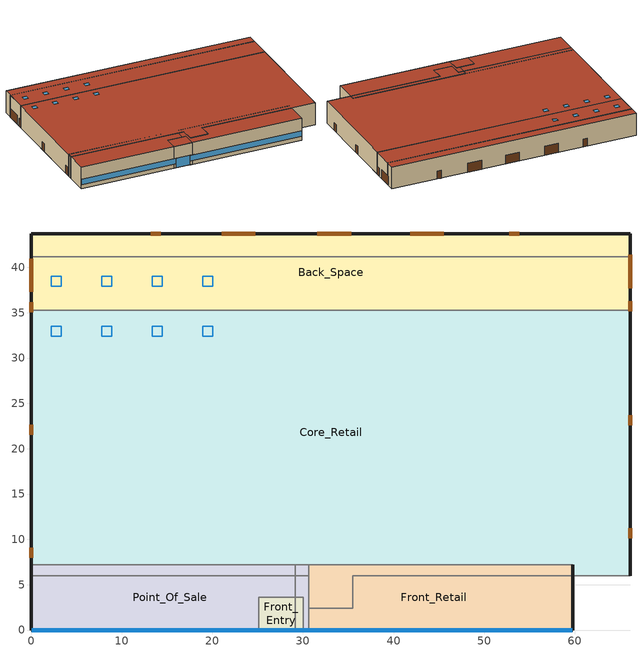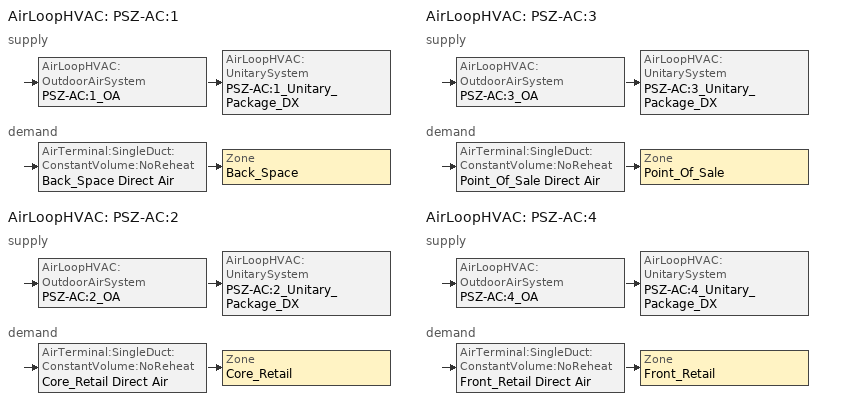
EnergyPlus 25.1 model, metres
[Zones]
Back_Space
 floor ground (Back_Space_Floor_Ffactor): 66.14,35.27 0,35.27 0,43.69 66.14,43.69 z0
 wall outside (nonres_ext_wall_grd): 66.14,35.27 66.14,43.69 0,43.69 0,35.27 z0:6.1
 wall to Core_Retail (int_wall): 0,35.27 66.14,35.27 z0:6.1
 door (Overhead Door_con): 66.14,37.73 66.14,41.4 / 45.53,43.69 41.82,43.69 / 35.32,43.69 31.6,43.69 / 24.75,43.69 21.04,43.69 / 0,40.97 0,37.3 z0:2.44
 door (Swinging Door_con): 53.88,43.69 52.76,43.69 / 14.31,43.69 13.2,43.69 z0:2.13
 roof outside (nonres_roof): 0,35.27 66.14,35.27 66.14,43.69 0,43.69 z6.1
Core_Retail
 floor ground (Core_Retail_Floor_Ffactor): 30.63,2.39 30.63,6 0,6 0,41.2 66.14,41.2 66.14,6 35.51,6 35.51,2.39 z0
 wall outside (nonres_ext_wall_grd): 66.14,6 66.14,41.2 / 0,41.2 0,6 z0:6.1
 wall to Front_Retail (int_wall): 35.51,2.39 35.51,6 66.14,6 z0:6.1
 wall to Point_Of_Sale (int_wall): 0,6 30.63,6 30.63,2.39 z0:6.1
 wall to Front_Entry (int_wall): 30.63,2.39 35.51,2.39 z0:6.1
 door (Swinging Door_con): 66.14,10.13 66.14,11.23 / 66.14,22.61 66.14,23.71 / 66.14,35.14 66.14,36.24 / 0,36.14 0,35.04 / 0,22.65 0,21.55 / 0,9.05 0,7.95 z0:2.13
 roof outside (nonres_roof): 30.63,6 30.63,2.39 35.51,2.39 35.51,6 66.14,6 66.14,41.2 0,41.2 0,6 z6.1
 skylight (NonresSkylight_U_0.44_SHGC_0.55): 3.34,39 2.23,39 2.23,37.9 3.34,37.9 z6.1; 8.91,39 7.8,39 7.8,37.9 8.91,37.9 z6.1; 14.49,39 13.37,39 13.37,37.9 14.49,37.9 z6.1; 20.06,39 18.94,39 18.94,37.9 20.06,37.9 z6.1; 3.34,33.5 2.23,33.5 2.23,32.4 3.34,32.4 z6.1; 8.91,33.5 7.8,33.5 7.8,32.4 8.91,32.4 z6.1; 14.49,33.5 13.37,33.5 13.37,32.4 14.49,32.4 z6.1; 20.06,33.5 18.94,33.5 18.94,32.4 20.06,32.4 z6.1
Front_Entry
 floor ground (Front_Entry_Floor_Ffactor): 25.14,0 25.14,3.61 30.01,3.61 30.01,0 z0
 wall outside (nonres_ext_wall_grd): 25.14,0 30.01,0 z0:6.1
 wall to Front_Retail (int_wall): 30.01,0 30.01,3.61 z0:6.1
 wall to Point_Of_Sale (int_wall): 25.14,3.61 25.14,0 z0:6.1
 window (NonresWindow_U_0.292_SHGC_0.399): 25.74,0 29.4,0 z0.05:2.66
 roof outside (nonres_roof): 25.14,3.61 25.14,0 30.01,0 30.01,3.61 z6.1
Front_Retail
 floor ground (Front_Retail_Floor_Ffactor): 59.77,0 29.14,0 29.14,7.22 59.77,7.22 z0
 wall outside (nonres_ext_wall_grd): 29.14,0 59.77,0 59.77,7.22 z0:6.1
 window (NonresWindow_U_0.292_SHGC_0.399): 29.2,0 59.71,0 z1.14:2.66
 roof outside (nonres_roof): 29.14,0 59.77,0 59.77,7.22 29.14,7.22 z6.1
Point_Of_Sale
 floor ground (Point_Of_Sale_Floor_Ffactor): 0,0 0,7.22 30.63,7.22 30.63,0 z0
 wall outside (nonres_ext_wall_grd): 0,7.22 0,0 30.63,0 z0:6.1
 window (NonresWindow_U_0.292_SHGC_0.399): 0.06,0 30.57,0 z1.14:2.66
 roof outside (nonres_roof): 0,7.22 0,0 30.63,0 30.63,7.22 z6.1
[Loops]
AirLoopHVAC 'PSZ-AC:1'
 supply: AirLoopHVAC:OutdoorAirSystem 'PSZ-AC:1_OA' > AirLoopHVAC:UnitarySystem 'PSZ-AC:1_Unitary_Package_DX'
 demand: AirTerminal:SingleDuct:ConstantVolume:NoReheat 'Back_Space Direct Air' > Zone 'Back_Space'
AirLoopHVAC 'PSZ-AC:2'
 supply: AirLoopHVAC:OutdoorAirSystem 'PSZ-AC:2_OA' > AirLoopHVAC:UnitarySystem 'PSZ-AC:2_Unitary_Package_DX'
 demand: AirTerminal:SingleDuct:ConstantVolume:NoReheat 'Core_Retail Direct Air' > Zone 'Core_Retail'
AirLoopHVAC 'PSZ-AC:3'
 supply: AirLoopHVAC:OutdoorAirSystem 'PSZ-AC:3_OA' > AirLoopHVAC:UnitarySystem 'PSZ-AC:3_Unitary_Package_DX'
 demand: AirTerminal:SingleDuct:ConstantVolume:NoReheat 'Point_Of_Sale Direct Air' > Zone 'Point_Of_Sale'
AirLoopHVAC 'PSZ-AC:4'
 supply: AirLoopHVAC:OutdoorAirSystem 'PSZ-AC:4_OA' > AirLoopHVAC:UnitarySystem 'PSZ-AC:4_Unitary_Package_DX'
 demand: AirTerminal:SingleDuct:ConstantVolume:NoReheat 'Front_Retail Direct Air' > Zone 'Front_Retail'
[Building]
RetailStandalone: Loads convergence tolerance value=0.04; Maximum number of warmup days=25; Minimum number of warmup days=6; North axis=61.5864; Solar distribution=FullInteriorAndExterior; Temperature convergence tolerance value=0.2; Terrain=City
[Site:GroundTemperature:FCfactorMethod]
January ground temperature=5.4; February ground temperature=-2; March ground temperature=-14.6; April ground temperature=-16.9; May ground temperature=-11.5; June ground temperature=-6.2; July ground temperature=4; August ground temperature=13.4; September ground temperature=18; October ground temperature=19.7; November ground temperature=17.9; December ground temperature=12.3
[Site:Location]
International Falls Intl Ap_MN_USA Design_Conditions: Elevation=359; Latitude=48.57; Longitude=-93.4; Time zone=-6
[Site:WaterMainsTemperature]
Annual average outdoor air temperature=3.29167; Calculation method=Correlation; Maximum difference in monthly average outdoor air temperatures=36.6
[SizingPeriod:DesignDay] Barometric pressure=97086; Day of month=21; Daylight saving time indicator=No; Dry bulb temperature range modifier type=DefaultMultipliers; Humidity condition type=WetBulb; Rain indicator=No; Snow indicator=No
Name | Ashrae clear sky optical depth for beam irradiance taub | Ashrae clear sky optical depth for diffuse irradiance taud | Daily dry bulb temperature range | Day type | Maximum dry bulb temperature | Month | Solar model indicator | Wetbulb or dewpoint at maximum dry bulb | Wind direction | Wind speed | Sky clearness
International Falls Intl Ap Ann Clg .4% Condns DB=>MWB | 0.405 | 2.2 | 12.4 | SummerDesignDay | 30.1 | 7 | ASHRAETau | 21.1 | 200 | 4.7
International Falls Intl Ap Ann Htg 99.6% Condns DB |  |  | 0 | WinterDesignDay | -32.7 | 1 | ASHRAEClearSky | -32.7 | 210 | 2.4 | 0
[Construction]
InteriorFurnishings: Std Wood 6inch
NonresSkylight_U_0.44_SHGC_0.55: Nonres Skylight Glazing Layer
NonresWindow_U_0.292_SHGC_0.399: Nonres Window Glazing Layer
Overhead Door_con: Overhead Door_con Panel
Swinging Door_con: Opaque Door panel_con
int_wall: G01 13mm gypsum board, G01 13mm gypsum board
nonres_ext_wall_grd: 200mm Normalweight concrete wall, Nonres_Exterior_Wall_Insulation_grd, G01 13mm gypsum board
nonres_roof: F13 Built-up roofing, Nonres_Roof_Insulation, F08 Metal surface
[Construction:FfactorGroundFloor] F factor=0.88281
Name | Area | Perimeterexposed
Back_Space_Floor_Ffactor | 379.89 | 68.27
Core_Retail_Floor_Ffactor | 1600.48 | 58.54
Front_Entry_Floor_Ffactor | 12 | 4
Front_Retail_Floor_Ffactor; Point_Of_Sale_Floor_Ffactor | 150.81 | 31.135
[Material]
Name | Conductivity | Density | Roughness | Specific heat | Thickness | Solar absorptance | Thermal absorptance | Visible absorptance
200mm Normalweight concrete wall | 1.76609 | 2322 | MediumRough | 832 | 0.2032
F08 Metal surface | 34.6185 | 7824 | Smooth | 500 | 0.0008
F13 Built-up roofing | 0.122327 | 1120 | Rough | 1460 | 0.0095 | 0.77 | 0.9
G01 13mm gypsum board | 0.122327 | 800 | Smooth | 1090 | 0.0127 | 0.7 | 0.9 | 0.5
Std Wood 6inch | 0.091745 | 540 | MediumSmooth | 1210 | 0.15 | 0.7 | 0.9 | 0.7
[Material:NoMass] Solar absorptance=0.7; Thermal absorptance=0.9; Visible absorptance=0.7
Name | Roughness | Thermal resistance
Nonres_Exterior_Wall_Insulation_grd | MediumSmooth | 1.79502
Nonres_Roof_Insulation | MediumSmooth | 6.09289
Opaque Door panel_con | MediumRough | 0.475973
Overhead Door_con Panel | MediumRough | 0.568097
[WindowMaterial:SimpleGlazingSystem] Solar heat gain coefficient=0.427742; U factor=0.268956
Name | Visible transmittance
Nonres Skylight Glazing Layer | 0.55
Nonres Window Glazing Layer | 0.4389
[AirLoopHVAC] Design supply air flow rate=Autosize
PSZ-AC:1; PSZ-AC:2; PSZ-AC:3; PSZ-AC:4
[AirLoopHVAC:UnitarySystem] Availability schedule=Always_On; Control type=SetPoint; Cooling supply air flow rate=Autosize; Cooling supply air flow rate method=SupplyAirFlowRate; Dehumidification control type=None; Dx heating coil sizing ratio=1; Fan placement=BlowThrough; Heating supply air flow rate=Autosize; Heating supply air flow rate method=SupplyAirFlowRate; Latent load control=SensibleOnlyLoadControl; Maximum supply air temperature=Autosize; Minimum supply air temperature=2; No load supply air flow rate=Autosize; No load supply air flow rate control set to low speed=No; No load supply air flow rate method=SupplyAirFlowRate; Use doas dx cooling coil=No
Name | Controlling zone or thermostat location | Cooling coil | Design specification multispeed object | Heating coil | Supply air fan operating mode schedule | Supply fan
PSZ-AC:1_Unitary_Package_DX | Back_Space | PSZ-AC:1 Cooling Coil | PSZ-AC:1_Unitary_Package_DX_Perf | PSZ-AC:1 Heating Coil | B2B unitaryhvac fan mode schedule (2) | PSZ-AC:1_addAQ_Unitary_Package_fan
PSZ-AC:2_Unitary_Package_DX | Core_Retail | PSZ-AC:2 Cooling Coil | PSZ-AC:2_Unitary_Package_DX_Perf | PSZ-AC:2 Heating Coil | B2B unitaryhvac fan mode schedule (7) | PSZ-AC:2_addAQ_Unitary_Package_fan
PSZ-AC:3_Unitary_Package_DX | Point_Of_Sale | PSZ-AC:3 Cooling Coil | PSZ-AC:3_Unitary_Package_DX_Perf | PSZ-AC:3 Heating Coil | B2B unitaryhvac fan mode schedule (17) | PSZ-AC:3_addAQ_Unitary_Package_fan
PSZ-AC:4_Unitary_Package_DX | Front_Retail | PSZ-AC:4 Cooling Coil | PSZ-AC:4_Unitary_Package_DX_Perf | PSZ-AC:4 Heating Coil | B2B unitaryhvac fan mode schedule (12) | PSZ-AC:4_addAQ_Unitary_Package_fan
[AirTerminal:SingleDuct:ConstantVolume:NoReheat] Availability schedule=Always_On; Maximum air flow rate=Autosize
Back_Space Direct Air; Core_Retail Direct Air; Front_Retail Direct Air; Point_Of_Sale Direct Air
[Coil:Cooling:DX:MultiSpeed] 2017 speed 1 rated evaporator fan power per volume flow rate=0; 2017 speed 2 rated evaporator fan power per volume flow rate=0; Apply latent degradation to speeds greater than 1=No; Apply part load fraction to speeds greater than 1=No; Availability schedule=Always_On; Basin heater setpoint temperature=2; Condenser type=AirCooled; Fuel type=Electricity; Maximum outdoor dry bulb temperature for crankcase heater operation=10; Number of speeds=2; Speed 1 energy input ratio function of flow fraction curve=SmDX_EIRFF; Speed 1 energy input ratio function of temperature curve=SmDX_EIRFT; Speed 1 evaporative condenser effectiveness=0.9; Speed 1 part load fraction correlation curve=SmDX_PLR; Speed 1 rated waste heat fraction of power input=0.2; Speed 1 total cooling capacity function of flow fraction curve=SmDX_CapFF; Speed 1 total cooling capacity function of temperature curve=SmDX_CapFT; Speed 2 energy input ratio function of flow fraction curve=SmDX_EIRFF; Speed 2 energy input ratio function of temperature curve=SmDX_EIRFT; Speed 2 evaporative condenser effectiveness=0.9; Speed 2 part load fraction correlation curve=SmDX_PLR; Speed 2 rated waste heat fraction of power input=0.2; Speed 2 total cooling capacity function of flow fraction curve=SmDX_CapFF; Speed 2 total cooling capacity function of temperature curve=SmDX_CapFT; Minimum outdoor dry bulb temperature for compressor operation=10
Name | Speed 1 gross rated cooling cop | Speed 1 gross rated sensible heat ratio | Speed 1 gross rated total cooling capacity | Speed 1 rated air flow rate | Speed 2 gross rated cooling cop | Speed 2 gross rated sensible heat ratio | Speed 2 gross rated total cooling capacity | Speed 2 rated air flow rate
PSZ-AC:1 Cooling Coil | 3.98877 | 0.78229 | 15904.1 | 1.07768 | 3.98877 | 0.78229 | 31808.27 | 1.61652
PSZ-AC:2 Cooling Coil | 3.56925 | 0.74412 | 66999.26 | 4.09699 | 3.56925 | 0.74412 | 133999 | 6.14548
PSZ-AC:3 Cooling Coil | 3.98877 | 0.80016 | 10747.2 | 0.772653 | 3.98877 | 0.80016 | 21494.45 | 1.15898
PSZ-AC:4 Cooling Coil | 4.32299 | 0.78687 | 8883.21 | 0.608893 | 4.32299 | 0.78687 | 17766.42 | 0.91334
[Coil:Heating:Fuel] Fuel type=NaturalGas; Nominal capacity=Autosize; Off cycle parasitic fuel load=0; On cycle parasitic electric load=0
Name | Availability schedule | Burner efficiency
Front_Entry Unit Heater Heating Coil | FrontEntry_CoilSched | 0.891
PSZ-AC:1 Heating Coil; PSZ-AC:3 Heating Coil; PSZ-AC:4 Heating Coil | Always_On | 0.88
PSZ-AC:2 Heating Coil | Always_On | 0.891
[Controller:MechanicalVentilation] Availability schedule=MinOA_MotorizedDamper_Sched; System outdoor air method=ZoneSum; Design specification zone air distribution object name 1=CM DSZAD Building
Name | Demand controlled ventilation | Zone or zonelist name 1 | Design specification outdoor air object name 1
Back_Space_DCV | No | Back_Space | SZ DSOA Back_Space
Core_Retail_DCV | Yes | Core_Retail | SZ DSOA Core_Retail
Front_Retail_DCV | Yes | Front_Retail | SZ DSOA Front_Retail
Point_Of_Sale_DCV | Yes | Point_Of_Sale | SZ DSOA Point_Of_Sale
[Controller:OutdoorAir] Economizer control action type=ModulateFlow; Economizer control type=DifferentialDryBulb; Lockout type=LockoutWithHeating; Maximum fraction of outdoor air schedule=SZ_system_OA_Max_Frac_SCH; Maximum outdoor air flow rate=Autosize; Minimum limit type=FixedMinimum; Minimum outdoor air schedule=MinOA_MotorizedDamper_Sched
Name | Minimum outdoor air flow rate | Heat recovery bypass control type | Mechanical ventilation controller
PSZ-AC:1_OA_Controller | Autosize
PSZ-AC:2_OA_Controller | 0 | BypassWhenOAFlowGreaterThanMinimum | Core_Retail_DCV
PSZ-AC:3_OA_Controller | 0 |  | Point_Of_Sale_DCV
PSZ-AC:4_OA_Controller | 0 |  | Front_Retail_DCV
[Daylighting:Controls]
Core_Retail_DaylCtrl: Availability schedule=DaylightAvailSch; Daylighting reference point name 1=Core_Retail_DaylRefPt1; Fraction of lights controlled by reference point 1=0.1724; Illuminance setpoint at reference point 1=538; Daylighting method=SplitFlux; Glare calculation azimuth angle of view direction clockwise from zone y axis=0; Glare calculation daylighting reference point=Core_Retail_DaylRefPt1; Lighting control type=ContinuousOff; Maximum allowable discomfort glare index=22; Minimum input power fraction for continuous or continuousoff dimming control=0.2; Minimum light output fraction for continuous or continuousoff dimming control=0.2; Number of stepped control steps=3; Probability lighting will be reset when needed in manual stepped control=1; Zone or space=Core_Retail
[DesignSpecification:OutdoorAir]
Name | Outdoor air flow per zone floor area | Outdoor air method | Outdoor air flow per person
SZ DSOA Back_Space | 0.000609599 | Flow/Area
SZ DSOA Core_Retail; SZ DSOA Front_Retail; SZ DSOA Point_Of_Sale | 0.000609599 | Sum | 0.00353961
SZ DSOA Front_Entry | 0.0011811 | Flow/Area
[DesignSpecification:ZoneAirDistribution]
CM DSZAD Building: Zone air distribution effectiveness in cooling mode=1; Zone air distribution effectiveness in heating mode=1
[ElectricEquipment] Design level calculation method=EquipmentLevel; End use subcategory=MiscPlug; Fraction latent=0; Fraction lost=0; Fraction radiant=0.5; Schedule=BLDG_EQUIP_SCH
Name | Design level | Zone or zonelist or space or spacelist
Back_Space_MiscPlug_Equip | 3065.71 | Back_Space
Core_Retail_MiscPlug_Equip | 5169.56 | Core_Retail
Front_Retail_MiscPlug_Equip | 487.1163 | Front_Retail
Point_Of_Sale_MiscPlug_Equip | 3245.43 | Point_Of_Sale
[ElectricLoadCenter:Distribution]
Generator: Electrical buss type=DirectCurrentWithInverter; Generator list=PV_Generator; Generator operation scheme type=Baseload; Inverter=PV_Inverter
[ElectricLoadCenter:Generators]
PV_Generator: Generator availability schedule name 1=PV_SCH; Generator name 1=PV_module; Generator object type 1=Generator:PVWatts; Generator rated electric power output 1=14815.5
[ElectricLoadCenter:Inverter:PVWatts]
PV_Inverter: Dc to ac size ratio=1.2; Inverter efficiency=0.96
[EnergyManagementSystem:Actuator]
Name | Actuated component control type | Actuated component type | Actuated component unique
Back_Space_Light_Actuator | Electricity Rate | Lights | Back_Space_lights
Core_Retail_Light_Actuator | Electricity Rate | Lights | Core_Retail_lights
FrontEntry_Coil | Schedule Value | Schedule:Compact | FrontEntry_CoilSched
FrontEntry_Fan | Schedule Value | Schedule:Compact | FrontEntry_FanSched
Front_Entry_Light_Actuator | Electricity Rate | Lights | Front_Entry_lights
Front_Retail_Light_Actuator | Electricity Rate | Lights | Front_Retail_lights
Point_Of_Sale_Light_Actuator | Electricity Rate | Lights | Point_Of_Sale_lights
[EnergyManagementSystem:InternalVariable] Internal data type=Zone Floor Area
Name | Internal data index key
Back_Space_Area | Back_Space
Core_Retail_Area | Core_Retail
Front_Entry_Area | Front_Entry
Front_Retail_Area | Front_Retail
Point_Of_Sale_Area | Point_Of_Sale
[EnergyManagementSystem:Program]
FrontEntry_HeaterControl: SET OAT_F = (OAT_F*1.8)+32; IF OAT_F > 45; SET FrontEntry_Coil = 0; SET FrontEntry_Fan = 0; ELSE; SET FrontEntry_Coil = 1; SET FrontEntry_Fan = 1; ENDIF
SET_Back_Space_Light_EMS_Program: SET Back_Space_LSr_IP=0.093*Back_Space_LSr/Back_Space_Area; IF (Back_Space_Occ_Sensor <= 0) && (Back_Space_LSr_IP >= 0.02); SET Back_Space_Light_Actuator = 0.02*Back_Space_Area/0.09290304; ELSE; SET Back_Space_Light_Actuator = NULL; ENDIF
SET_Core_Retail_Light_EMS_Program: SET Core_Retail_LSr_IP=0.093*Core_Retail_LSr/Core_Retail_Area; IF (Core_Retail_Occ_Sensor <= 0) && (Core_Retail_LSr_IP >= 0.02); SET Core_Retail_Light_Actuator = 0.02*Core_Retail_Area/0.09290304; ELSE; SET Core_Retail_Light_Actuator = NULL; ENDIF
SET_Front_Entry_Light_EMS_Program: SET Front_Entry_LSr_IP=0.093*Front_Entry_LSr/Front_Entry_Area; IF (Front_Entry_Occ_Sensor <= 0) && (Front_Entry_LSr_IP >= 0.02); SET Front_Entry_Light_Actuator = 0.02*Front_Entry_Area/0.09290304; ELSE; SET Front_Entry_Light_Actuator = NULL; ENDIF
SET_Front_Retail_Light_EMS_Program: SET Front_Retail_LSr_IP=0.093*Front_Retail_LSr/Front_Retail_Area; IF (Front_Retail_Occ_Sensor <= 0) && (Front_Retail_LSr_IP >= 0.02); SET Front_Retail_Light_Actuator = 0.02*Front_Retail_Area/0.09290304; ELSE; SET Front_Retail_Light_Actuator = NULL; ENDIF
SET_Point_Of_Sale_Light_EMS_Program: SET Point_Of_Sale_LSr_IP=0.093*Point_Of_Sale_LSr/Point_Of_Sale_Area; IF (Point_Of_Sale_Occ_Sensor <= 0) && (Point_Of_Sale_LSr_IP >= 0.02); SET Point_Of_Sale_Light_Actuator = 0.02*Point_Of_Sale_Area/0.09290304; ELSE; SET Point_Of_Sale_Light_Actuator = NULL; ENDIF
[EnergyManagementSystem:ProgramCallingManager]
FrontEntry_HeaterManager: BeginTimestepBeforePredictor; FrontEntry_HeaterControl
SET_Back_Space_Light_EMS_Program_Prog_Manager: BeginTimestepBeforePredictor; SET_Back_Space_Light_EMS_Program
SET_Core_Retail_Light_EMS_Program_Prog_Manager: BeginTimestepBeforePredictor; SET_Core_Retail_Light_EMS_Program
SET_Front_Entry_Light_EMS_Program_Prog_Manager: BeginTimestepBeforePredictor; SET_Front_Entry_Light_EMS_Program
SET_Front_Retail_Light_EMS_Program_Prog_Manager: BeginTimestepBeforePredictor; SET_Front_Retail_Light_EMS_Program
SET_Point_Of_Sale_Light_EMS_Program_Prog_Manager: BeginTimestepBeforePredictor; SET_Point_Of_Sale_Light_EMS_Program
[EnergyManagementSystem:Sensor]
Name | Output variable or output meter index key | Output variable or output meter
Back_Space_LSr | Back_Space | Zone Lights Electricity Rate
Back_Space_Occ_Sensor | Back_Space | People Occupant Count
Core_Retail_LSr | Core_Retail | Zone Lights Electricity Rate
Core_Retail_Occ_Sensor | Core_Retail | People Occupant Count
Front_Entry_LSr | Front_Entry | Zone Lights Electricity Rate
Front_Entry_Occ_Sensor | Front_Entry | People Occupant Count
Front_Retail_LSr | Front_Retail | Zone Lights Electricity Rate
Front_Retail_Occ_Sensor | Front_Retail | People Occupant Count
OAT_F |  | Site Outdoor Air Drybulb Temperature
Point_Of_Sale_LSr | Point_Of_Sale | Zone Lights Electricity Rate
Point_Of_Sale_Occ_Sensor | Point_Of_Sale | People Occupant Count
[Exterior:Lights] Control option=AstronomicalClock; End use subcategory=General
Name | Design level | Schedule
Exterior_Lights_a | 345.82 | Exterior_lighting_schedule_a
Exterior_Lights_b | 2284.89 | Exterior_lighting_schedule_b_2016
[Fan:ConstantVolume]
Front_Entry Unit Heater Fan: Availability schedule=FrontEntry_FanSched; End use subcategory=General; Fan total efficiency=0.536; Maximum flow rate=Autosize; Motor efficiency=0.825; Motor in airstream fraction=1; Pressure rise=49.8
[Fan:SystemModel] Availability schedule=B2B unitaryhvac always on availability (1); Design electric power consumption=Autosize; Design maximum air flow rate=Autosize; Design power sizing method=TotalEfficiencyAndPressure; Electric power minimum flow rate fraction=1; End use subcategory=General; Motor in air stream fraction=1; Speed control method=Discrete
Name | Design pressure rise | Fan total efficiency | Motor efficiency | Night ventilation mode pressure rise | Number of speeds | Speed electric power fraction 1 | Speed flow fraction 1 | Speed electric power fraction 2 | Speed flow fraction 2
PSZ-AC:1_addAQ_Unitary_Package_fan | 622.5 | 0.58175 | 0.895 | 622.5 | 2 | 0.4 | 0.66 | 1 | 1
PSZ-AC:2_addAQ_Unitary_Package_fan | 1018.41 | 0.6006 | 0.924 | 1018.41 | 2 | 0.4 | 0.66 | 1 | 1
PSZ-AC:3_addAQ_Unitary_Package_fan | 622.5 | 0.56225 | 0.865 | 622.5 | 2 | 0.4 | 0.66 | 1 | 1
PSZ-AC:4_addAQ_Unitary_Package_fan | 622.5 | 0.56225 | 0.865 | 622.5 | 1 | 1 | 1
[Generator:PVWatts]
PV_module: Array geometry type=TiltAzimuth; Array type=FixedOpenRack; Azimuth angle=180; Dc system capacity=14815.5; Module type=Premium; Pvwatts version=5; System losses=0.113; Tilt angle=0
[HeatExchanger:AirToAir:SensibleAndLatent]
PSZ-AC:2 OA Heat Recovery: Availability schedule=Always_On; Frost control type=ExhaustOnly; Heat exchanger type=Rotary; Initial defrost time fraction=0.167; Latent effectiveness at 100 cooling air flow=0.6; Latent effectiveness at 100 heating air flow=0.6; Nominal electric power=1406.31; Nominal supply air flow rate=Autosize; Rate of defrost time fraction increase=1.44; Sensible effectiveness at 100 cooling air flow=0.75; Sensible effectiveness at 100 heating air flow=0.7; Supply air outlet temperature control=Yes; Threshold temperature=-23.3
[InternalMass] Construction=InteriorFurnishings
Name | Zone or zonelist | Surface area
Back_Space_InternalMass_1 | Back_Space | 1113.47
Core_Retail_InternalMass_1 | Core_Retail | 4691.08
Front_Entry_InternalMass_1 | Front_Entry | 35.1725
Front_Retail_InternalMass_1 | Front_Retail | 442.03
Point_Of_Sale_InternalMass_1 | Point_Of_Sale | 442.03
[Lights] Design level calculation method=Watts/Area; End use subcategory=LightsWired; Fraction radiant=0.7; Fraction replaceable=1; Fraction visible=0.2; Return air fraction=0; Return air fraction calculated from plenum temperature=No
Name | Schedule | Watts per floor area | Zone or zonelist or space or spacelist
Back_Space_Lights | ltg_sch_back | 4.24213 | Back_Space
Core_Retail_Lights | ltg_sch_core | 8.69184 | Core_Retail
Front_Entry_Lights | ltg_sch_entry | 6.83078 | Front_Entry
Front_Retail_Lights | ltg_sch_front | 8.69184 | Front_Retail
Point_Of_Sale_Lights | ltg_sch_sale | 8.69184 | Point_Of_Sale
[People] Activity level schedule=ACTIVITY_SCH; Air velocity schedule=AIR_VELO_SCH; Clothing insulation calculation method=ClothingInsulationSchedule; Clothing insulation schedule=CLOTHING_SCH; Enable ashrae 55 comfort warnings=No; Fraction radiant=0.3; Mean radiant temperature calculation type=EnclosureAveraged; Number of people schedule=BLDG_OCC_SCH; Sensible heat fraction=Autocalculate; Thermal comfort model 1 type=Fanger; Work efficiency schedule=WORK_EFF_SCH
Name | Floor area per person | Number of people calculation method | Zone or zonelist or space or spacelist | Number of people
Back_Space | 46.452 | Area/Person | Back_Space
Core_Retail | 6.193 | Area/Person | Core_Retail
Front_Entry |  | People | Front_Entry | 1.938
Front_Retail | 6.193 | Area/Person | Front_Retail
Point_Of_Sale | 6.193 | Area/Person | Point_Of_Sale
[SetpointManager:MixedAir] Control variable=Temperature
Name | Setpoint node or nodelist
PSZ-AC:1_OAMixed Air Temp Manager | PSZ-AC:1 Mixed Air Outlet
PSZ-AC:2_OAMixed Air Temp Manager | PSZ-AC:2 Mixed Air Outlet
PSZ-AC:3_OAMixed Air Temp Manager | PSZ-AC:3 Mixed Air Outlet
PSZ-AC:4_OAMixed Air Temp Manager | PSZ-AC:4 Mixed Air Outlet
[SetpointManager:OutdoorAirPretreat]
PSZ-AC:2 Heat Exchanger Supply Air Temp Manager: Control variable=Temperature; Maximum setpoint humidity ratio=1; Maximum setpoint temperature=99; Minimum setpoint humidity ratio=1e-05; Minimum setpoint temperature=-99; Setpoint node or nodelist=PSZ-AC:2 Heat Recovery Supply Outlet
[SetpointManager:SingleZone:Cooling] Control variable=Temperature; Maximum supply air temperature=50; Minimum supply air temperature=10
Name | Control zone | Setpoint node or nodelist
SupAirTemp MngrBack_Space - Clg | Back_Space | PSZ-AC:1 Zone Equipment Inlet Node
SupAirTemp MngrCore_Retail - Clg | Core_Retail | PSZ-AC:2 Zone Equipment Inlet Node
SupAirTemp MngrFront_Retail - Clg | Front_Retail | PSZ-AC:4 Zone Equipment Inlet Node
SupAirTemp MngrPoint_Of_Sale - Clg | Point_Of_Sale | PSZ-AC:3 Zone Equipment Inlet Node
[Sizing:System] 100 outdoor air in cooling=No; 100 outdoor air in heating=No; Central cooling capacity control method=OnOff; Central cooling design supply air humidity ratio=0.0085; Central cooling design supply air temperature=12.8; Central heating design supply air humidity ratio=0.008; Central heating design supply air temperature=40; Central heating maximum system air flow ratio=1; Cooling design capacity=Autosize; Cooling design capacity method=CoolingDesignCapacity; Cooling supply air flow rate=0; Cooling supply air flow rate method=DesignDay; Design outdoor air flow rate=Autosize; Heating design capacity=Autosize; Heating design capacity method=HeatingDesignCapacity; Heating supply air flow rate=0; Heating supply air flow rate method=DesignDay; Precool design humidity ratio=0.008; Precool design temperature=12.8; Preheat design humidity ratio=0.008; Preheat design temperature=7; System outdoor air method=ZoneSum; Type of load to size on=Sensible; Type of zone sum to use=Coincident; Zone maximum outdoor air fraction=1
PSZ-AC:1; PSZ-AC:2; PSZ-AC:3; PSZ-AC:4
[Sizing:Zone] Cooling design air flow method=DesignDay; Cooling design air flow rate=0; Cooling minimum air flow fraction=0; Heating design air flow method=DesignDay; Heating design air flow rate=0; Zone cooling design supply air humidity ratio=0.0085; Zone cooling design supply air humidity ratio difference=0.005; Zone cooling design supply air temperature=12.8; Zone cooling design supply air temperature input method=SupplyAirTemperature; Zone heating design supply air humidity ratio=0.008; Zone heating design supply air temperature=40; Zone heating design supply air temperature input method=SupplyAirTemperature; Zone humidification design supply air humidity ratio difference=0.005; Zone latent cooling design supply air humidity ratio input method=HumidityRatioDifference; Zone latent heating design supply air humidity ratio input method=HumidityRatioDifference; Zone load sizing method=Sensible Load Only No Latent Load
Name | Design specification outdoor air object
Back_Space | SZ DSOA Back_Space
Core_Retail | SZ DSOA Core_Retail
Point_Of_Sale | SZ DSOA Point_Of_Sale
Front_Retail | SZ DSOA Front_Retail
Front_Entry | SZ DSOA Front_Entry
[ThermostatSetpoint:DualSetpoint]
Name | Cooling setpoint temperature schedule | Heating setpoint temperature schedule
Back_Space Dual SP Control; Front_Retail Dual SP Control; Point_Of_Sale Dual SP Control | CLGSETP_SCH_NO_SETBACK | HTGSETP_SCH_NO_OPTIMUM
Core_Retail Dual SP Control | CLGSETP_SCH_YES_OPTIMUM | HTGSETP_SCH_YES_OPTIMUM
[ThermostatSetpoint:SingleHeating]
Front_Entry Heating SP: Setpoint temperature schedule=B2B heating only htg setpoint Front_Entry (29)
[UnitarySystemPerformance:Multispeed] Cooling speed supply air flow ratio 2=1; Heating speed supply air flow ratio 2=1; Number of speeds for cooling=2; Number of speeds for heating=2; Single mode operation=No
Name | Cooling speed supply air flow ratio 1 | Heating speed supply air flow ratio 1 | No load supply air flow rate ratio
PSZ-AC:1_Unitary_Package_DX_Perf; PSZ-AC:2_Unitary_Package_DX_Perf; PSZ-AC:3_Unitary_Package_DX_Perf | 0.66 | 0.66 | 0.66
PSZ-AC:4_Unitary_Package_DX_Perf | 1 | 1 | 1
[WaterHeater:Mixed]
SWHSys1 Water Heater: Ambient temperature indicator=Zone; Ambient temperature zone=Back_space; Deadband temperature difference=2; Heater control type=Cycle; Heater fuel type=NaturalGas; Heater maximum capacity=11722.8; Heater minimum capacity=0; Heater thermal efficiency=0.82; Maximum temperature limit=82.2222; Off cycle loss coefficient to ambient temperature=4.10807; Off cycle parasitic fuel consumption rate=1860; Off cycle parasitic fuel type=NaturalGas; Off cycle parasitic heat fraction to tank=0; On cycle loss coefficient to ambient temperature=4.10807; On cycle parasitic fuel consumption rate=1860; Peak use flow rate=1.89e-05; Setpoint temperature schedule=Hot Water Setpoint Temp Schedule; Tank volume=0.151416; Use flow rate fraction schedule=BLDG_SWH_SCH
[Zone] Ceiling height=-9999; Floor area=Autocalculate; Multiplier=1; Part of total floor area=Yes; Type=1
Name | Volume
Back_Space | 2317.33
Core_Retail | 9762.95
Front_Entry | 73.2
Front_Retail; Point_Of_Sale | 919.941
[ZoneControl:Thermostat]
Name | Zone or zonelist | Control 1 | Control type schedule
Back_Space Thermostat | Back_Space | Back_Space Dual SP Control | Dual Zone Control Type Sched
Core_Retail Thermostat | Core_Retail | Core_Retail Dual SP Control | Dual Zone Control Type Sched
Front_Entry Thermostat | Front_Entry | Front_Entry Heating SP | Single Zone Control Type Sched
Front_Retail Thermostat | Front_Retail | Front_Retail Dual SP Control | Dual Zone Control Type Sched
Point_Of_Sale Thermostat | Point_Of_Sale | Point_Of_Sale Dual SP Control | Dual Zone Control Type Sched
[Zone equipment]
Back_Space: Back_Space Direct Air
Core_Retail: Core_Retail Direct Air
Front_Entry: Front_Entry Unit Heater
Front_Retail: Front_Retail Direct Air
Point_Of_Sale: Point_Of_Sale Direct Air
[ZoneHVAC:UnitHeater]
Front_Entry Unit Heater: Availability schedule=B2B heating only always on (28); Heating coil=Front_Entry Unit Heater Heating Coil; Heating convergence tolerance=0.001; Maximum hot water or steam flow rate=Autosize; Maximum supply air flow rate=Autosize; Minimum hot water or steam flow rate=0; Supply air fan=Front_Entry Unit Heater Fan; Supply air fan operation during no heating=No
[ZoneInfiltration:DesignFlowRate] Temperature term coefficient=0; Velocity squared term coefficient=0
Name | Constant term coefficient | Design flow rate calculation method | Flow rate per exterior surface area | Schedule | Velocity term coefficient | Zone or zonelist or space or spacelist | Design flow rate
Back_Space_Infiltration | 0 | Flow/ExteriorWallArea | 0.000569572 | INFIL_SCH_PNNL | 0.224 | Back_Space
Core_Retail_Infiltration | 0 | Flow/ExteriorWallArea | 0.000569572 | INFIL_SCH_PNNL | 0.224 | Core_Retail
Front_Entry_Door_Infiltration | 1 | Flow/Zone |  | INFIL_Door_Opening_SCH | 0 | Front_Entry | 0.585186
Front_Entry_Infiltration | 0 | Flow/ExteriorWallArea | 0.000569572 | INFIL_SCH_PNNL | 0.224 | Front_Entry
Front_Retail_Infiltration | 0 | Flow/ExteriorWallArea | 0.000569572 | INFIL_SCH_PNNL | 0.224 | Front_Retail
Point_Of_Sale_Infiltration | 0 | Flow/ExteriorWallArea | 0.000569572 | INFIL_SCH_PNNL | 0.224 | Point_Of_Sale
[SetpointManager:Scheduled] Control variable=Temperature
Name | Schedule | Setpoint node or nodelist
B2B Unitary TEMP SPM for PSZ-AC:1 Supply Equipment Outlet Node (6) | B2B unitaryhvac temp setpoint schedule (5) | PSZ-AC:1 Supply Equipment Outlet Node
B2B Unitary TEMP SPM for PSZ-AC:2 Supply Equipment Outlet Node (11) | B2B unitaryhvac temp setpoint schedule (10) | PSZ-AC:2 Supply Equipment Outlet Node
B2B Unitary TEMP SPM for PSZ-AC:4 Supply Equipment Outlet Node (16) | B2B unitaryhvac temp setpoint schedule (15) | PSZ-AC:4 Supply Equipment Outlet Node
B2B Unitary TEMP SPM for PSZ-AC:3 Supply Equipment Outlet Node (21) | B2B unitaryhvac temp setpoint schedule (20) | PSZ-AC:3 Supply Equipment Outlet Node
[AvailabilityManager:Scheduled] Schedule=B2B unitaryhvac always on availability (1)
B2B Always On Avail for PSZ-AC:1 (3); B2B Always On Avail for PSZ-AC:2 (8); B2B Always On Avail for PSZ-AC:4 (13); B2B Always On Avail for PSZ-AC:3 (18)
[Curve:Biquadratic] Maximum value of x=23.88889; Maximum value of y=46.11111; Minimum value of x=12.77778; Minimum value of y=21.11111
Name | Coefficient1 constant | Coefficient2 x | Coefficient3 x 2 | Coefficient4 y | Coefficient5 y 2 | Coefficient6 x y
SmDX_CapFT | 0.766956 | 0.0107756 | -4.14703e-05 | 0.00134961 | -0.000261144 | 0.000457488
SmDX_EIRFT | 0.297145 | 0.0430933 | -0.000748766 | 0.00597727 | 0.000482112 | -0.000956448
[Curve:Quadratic]
Name | Maximum value of x | Minimum value of x | Coefficient1 constant | Coefficient2 x | Coefficient3 x 2
SmDX_CapFF | 1.5 | 0.5 | 0.8 | 0.2 | 0
SmDX_EIRFF | 1.5 | 0.5 | 1.156 | -0.1816 | 0.0256
SmDX_PLR | 1 | 0 | 0.75 | 0.25 | 0
[Schedule:Compact]
ACTIVITY_SCH: Through: 12/31, For: AllDays, Until: 24:00, 120
AIR_VELO_SCH: Through: 12/31, For: AllDays, Until: 24:00, 0.2
ALWAYS_ON; FrontEntry_CoilSched; FrontEntry_FanSched; PV_SCH; Single Zone Control Type Sched: Through: 12/31, For: AllDays, Until: 24:00, 1
BLDG_EQUIP_SCH: Through: 12/31, For: Weekdays, Until: 07:00, 0.197373, Until: 08:00, 0.39888, Until: 09:00, 0.59832, Until: 19:00, 0.897481, Until: 20:00, 0.698041, Until: 21:00, 0.698041, Until: 22:00, 0.197373, Until: 24:00, 0.197373, For: Saturday, Until: 07:00, 0.148029, Until: 08:00, 0.29916, Until: 09:00, 0.4986, Until: 10:00, 0.797761, Until: 18:00, 0.897481, Until: 19:00, 0.698041, Until: 21:00, 0.4986, Until: 22:00, 0.29916, Until: 24:00, 0.148029, For: SummerDesignDay, Until: 24:00, 1, For: WinterDesignDay, Until: 24:00, 0, For: Sunday Holidays AllOtherDays, Until: 09:00, 0.148029, Until: 10:00, 0.29916, Until: 12:00, 0.59832, Until: 17:00, 0.797761, Until: 18:00, 0.59832, Until: 19:00, 0.39888, Until: 24:00, 0.148029
BLDG_OCC_SCH: Through: 12/31, For: Weekdays, Until: 07:00, 0, Until: 08:00, 0.1, Until: 09:00, 0.2, Until: 11:00, 0.5, Until: 15:00, 0.7, Until: 16:00, 0.8, Until: 17:00, 0.7, Until: 19:00, 0.5, Until: 21:00, 0.3, Until: 24:00, 0, For: SummerDesignDay, Until: 24:00, 1, For: Saturday, Until: 07:00, 0, Until: 08:00, 0.1, Until: 09:00, 0.2, Until: 10:00, 0.5, Until: 11:00, 0.6, Until: 17:00, 0.8, Until: 18:00, 0.6, Until: 21:00, 0.2, Until: 22:00, 0.1, Until: 24:00, 0, For: WinterDesignDay, Until: 24:00, 0, For: Sunday Holidays AllOtherDays, Until: 09:00, 0, Until: 10:00, 0.1, Until: 12:00, 0.2, Until: 17:00, 0.4, Until: 18:00, 0.2, Until: 19:00, 0.1, Until: 24:00, 0
BLDG_SWH_SCH: Through: 12/31, For: Weekdays SummerDesignDay, Until: 01:00, 0, Until: 03:00, 0, Until: 07:00, 0, Until: 08:00, 0.15, Until: 09:00, 0.23, Until: 10:00, 0.32, Until: 11:00, 0.41, Until: 12:00, 0.57, Until: 13:00, 0.62, Until: 14:00, 0.61, Until: 15:00, 0.5, Until: 16:00, 0.45, Until: 17:00, 0.46, Until: 18:00, 0.47, Until: 19:00, 0.42, Until: 20:00, 0.34, Until: 21:00, 0.33, Until: 22:00, 0, Until: 23:00, 0, Until: 24:00, 0, For: Saturday WinterDesignDay, Until: 01:00, 0, Until: 02:00, 0, Until: 03:00, 0, Until: 06:00, 0, Until: 07:00, 0, Until: 08:00, 0.2, Until: 09:00, 0.24, Until: 10:00, 0.27, Until: 11:00, 0.42, Until: 12:00, 0.54, Until: 13:00, 0.59, Until: 14:00, 0.6, Until: 15:00, 0.49, Until: 16:00, 0.48, Until: 17:00, 0.47, Until: 18:00, 0.46, Until: 19:00, 0.44, Until: 20:00, 0.36, Until: 21:00, 0.29, Until: 22:00, 0.22, Until: 23:00, 0, Until: 24:00, 0, For: Sunday Holidays AllOtherDays, Until: 03:00, 0, Until: 06:00, 0, Until: 07:00, 0, Until: 08:00, 0, Until: 09:00, 0, Until: 10:00, 0.14, Until: 11:00, 0.29, Until: 12:00, 0.31, Until: 14:00, 0.36, Until: 15:00, 0.34, Until: 16:00, 0.35, Until: 17:00, 0.37, Until: 18:00, 0.34, Until: 19:00, 0.25, Until: 20:00, 0, Until: 21:00, 0, Until: 22:00, 0, Until: 23:00, 0, Until: 24:00, 0
CLGSETP_SCH_NO_SETBACK: Through: 12/31, For: SummerDesignDay, Until: 06:00, 29.44, Until: 07:00, 26.67, Until: 21:00, 23.89, Until: 24:00, 29.44, For: Weekdays, Until: 05:00, 23.89, Until: 06:00, 23.89, Until: 07:00, 23.89, Until: 21:00, 23.89, Until: 24:00, 23.89, For: Saturday, Until: 05:00, 23.89, Until: 06:00, 23.89, Until: 07:00, 23.89, Until: 22:00, 23.89, Until: 24:00, 23.89, For WinterDesignDay, Until: 24:00, 29.44, For: Sunday Holidays AllOtherDays, Until: 07:00, 23.89, Until: 08:00, 23.89, Until: 09:00, 23.89, Until: 19:00, 23.89, Until: 24:00, 23.89
CLGSETP_SCH_YES_OPTIMUM: Through: 12/31, For: SummerDesignDay, Until: 06:00, 29.44, Until: 07:00, 26.67, Until: 21:00, 23.89, Until: 24:00, 29.44, For: Weekdays, Until: 05:00, 29.44, Until: 06:00, 27.8, Until: 07:00, 25.6, Until: 21:00, 23.89, Until: 24:00, 29.44, For: Saturday, Until: 05:00, 29.44, Until: 06:00, 27.8, Until: 07:00, 25.6, Until: 22:00, 23.89, Until: 24:00, 29.44, For WinterDesignDay, Until: 24:00, 29.44, For: Sunday Holidays AllOtherDays, Until: 07:00, 29.44, Until: 08:00, 27.8, Until: 09:00, 25.6, Until: 19:00, 23.89, Until: 24:00, 29.44
CLOTHING_SCH: Through: 04/30, For: AllDays, Until: 24:00, 1, Through: 09/30, For: AllDays, Until: 24:00, 0.5, Through: 12/31, For: AllDays, Until: 24:00, 1
DaylightAvailSch: Through: 12/31, For: SummerDesignDay WinterDesignDay, Until: 24:00, 0, For: AllOtherDays, Until: 24:00, 1
Dual Zone Control Type Sched: Through: 12/31, For: AllDays, Until: 24:00, 4
Exterior_lighting_schedule_a: Through:12/31, For:AllDays, Until: 06:00, 0, Until: 24:00, 1
Exterior_lighting_schedule_b_2016: Through:12/31, For:AllDays, Until: 06:00, 0.5, Until: 24:00, 1
HTGSETP_SCH_NO_OPTIMUM: Through: 12/31, For: WinterDesignDay, Until: 06:00, 15.56, Until: 07:00, 18.33, Until: 21:00, 21.11, Until: 24:00, 15.56, For: Weekdays, Until: 05:00, 15.56, Until: 06:00, 21.11, Until: 07:00, 21.11, Until: 21:00, 21.11, Until: 24:00, 15.56, For SummerDesignDay, Until: 24:00, 15.56, For: Saturday, Until: 05:00, 15.56, Until: 06:00, 21.11, Until: 07:00, 21.11, Until: 22:00, 21.11, Until: 24:00, 15.56, For: Sunday Holidays AllOtherDays, Until: 07:00, 15.56, Until: 08:00, 21.11, Until: 09:00, 21.11, Until: 19:00, 21.11, Until: 24:00, 15.56
HTGSETP_SCH_YES_OPTIMUM: Through: 12/31, For: WinterDesignDay, Until: 06:00, 15.56, Until: 07:00, 18.33, Until: 21:00, 21.11, Until: 24:00, 15.56, For: Weekdays, Until: 05:00, 15.56, Until: 06:00, 17.8, Until: 07:00, 20, Until: 21:00, 21.11, Until: 24:00, 15.56, For SummerDesignDay, Until: 24:00, 15.56, For: Saturday, Until: 05:00, 15.56, Until: 06:00, 17.8, Until: 07:00, 20, Until: 22:00, 21.11, Until: 24:00, 15.56, For: Sunday Holidays AllOtherDays, Until: 07:00, 15.56, Until: 08:00, 17.8, Until: 09:00, 20, Until: 19:00, 21.11, Until: 24:00, 15.56
Hot Water Setpoint Temp Schedule: THROUGH: 12/31, FOR: AllDays, UNTIL: 24:00, 60
INFIL_Door_Opening_SCH: Through: 12/31, For: AllDays, Until: 08:00, 0, Until: 12:00, 0.131, Until: 18:00, 1, Until: 20:00, 0.131, Until: 24:00, 0
INFIL_SCH_PNNL: Through: 12/31, For: Weekdays, Until: 06:00, 1, Until: 21:00, 0.25, Until: 24:00, 1, For: Saturday, Until: 06:00, 1, Until: 22:00, 0.25, Until: 24:00, 1, For: WinterDesignDay SummerDesignDay, Until: 24:00, 1, For: Sunday Holidays AllOtherDays, Until: 08:00, 1, Until: 19:00, 0.25, Until: 24:00, 1
MinOA_MotorizedDamper_Sched: Through: 12/31, For: Weekdays SummerDesignDay, Until: 07:00, 0, Until: 21:00, 1, Until: 24:00, 0, For: Saturday, Until: 07:00, 0, Until: 22:00, 1, Until: 24:00, 0, For: WinterDesignDay, Until: 24:00, 1, For: Sunday Holidays AllOtherDays, Until: 09:00, 0, Until: 19:00, 1, Until: 24:00, 0
WORK_EFF_SCH: Through: 12/31, For: AllDays, Until: 24:00, 0
ltg_sch_back: Through: 12/31, For: SummerDesignDay, Until: 24:00, 1, For: WinterDesignDay, Until: 24:00, 0, For: Weekdays, Until: 7:00, 0.0263401, Until: 8:00, 0.105351, Until: 9:00, 0.210702, Until: 18:00, 0.474083, Until: 21:00, 0.263382, Until: 22:00, 0.105351, Until: 24:00, 0.0263401, For: Saturday, Until: 7:00, 0.0263401, Until: 8:00, 0.0526801, Until: 9:00, 0.158031, Until: 10:00, 0.316052, Until: 18:00, 0.474083, Until: 19:00, 0.263382, Until: 21:00, 0.158031, Until: 22:00, 0.0526801, Until: 24:00, 0.0263401, For: AllOtherDays, Until: 9:00, 0.0263401, Until: 10:00, 0.0526801, Until: 12:00, 0.210702, Until: 17:00, 0.316052, Until: 18:00, 0.210702, Until: 19:00, 0.105351, Until: 24:00, 0.0263401
ltg_sch_core; ltg_sch_front; ltg_sch_sale: Through: 12/31, For: SummerDesignDay, Until: 24:00, 1, For: WinterDesignDay, Until: 24:00, 0, For: Weekdays, Until: 7:00, 0.0401094, Until: 8:00, 0.160438, Until: 9:00, 0.320875, Until: 18:00, 0.721969, Until: 21:00, 0.401094, Until: 22:00, 0.160438, Until: 24:00, 0.0401094, For: Saturday, Until: 7:00, 0.0401094, Until: 8:00, 0.0802188, Until: 9:00, 0.240656, Until: 10:00, 0.481312, Until: 18:00, 0.721969, Until: 19:00, 0.401094, Until: 21:00, 0.240656, Until: 22:00, 0.0802188, Until: 24:00, 0.0401094, For: AllOtherDays, Until: 9:00, 0.0401094, Until: 10:00, 0.0802188, Until: 12:00, 0.320875, Until: 17:00, 0.481312, Until: 18:00, 0.320875, Until: 19:00, 0.160438, Until: 24:00, 0.0401094
ltg_sch_entry: Through: 12/31, For: SummerDesignDay, Until: 24:00, 1, For: WinterDesignDay, Until: 24:00, 0, For: Weekdays, Until: 7:00, 0.0259531, Until: 8:00, 0.103813, Until: 9:00, 0.207625, Until: 18:00, 0.467156, Until: 21:00, 0.259531, Until: 22:00, 0.103813, Until: 24:00, 0.0259531, For: Saturday, Until: 7:00, 0.0259531, Until: 8:00, 0.0519063, Until: 9:00, 0.155719, Until: 10:00, 0.311437, Until: 18:00, 0.467156, Until: 19:00, 0.259531, Until: 21:00, 0.155719, Until: 22:00, 0.0519063, Until: 24:00, 0.0259531, For: AllOtherDays, Until: 9:00, 0.0259531, Until: 10:00, 0.0519063, Until: 12:00, 0.207625, Until: 17:00, 0.311437, Until: 18:00, 0.207625, Until: 19:00, 0.103813, Until: 24:00, 0.0259531
[Schedule:Constant]
Name | Hourly value
SZ_system_OA_Max_Frac_SCH | 0.75
B2B unitaryhvac always on availability (1); B2B unitaryhvac fan mode schedule (2); B2B unitaryhvac fan mode schedule (7); B2B unitaryhvac fan mode schedule (12); B2B unitaryhvac fan mode schedule (17); B2B heating only always on (28) | 1
B2B unitaryhvac temp setpoint schedule (5); B2B unitaryhvac temp setpoint schedule (10); B2B unitaryhvac temp setpoint schedule (15); B2B unitaryhvac temp setpoint schedule (20) | 22
B2B heating only htg setpoint Front_Entry (29) | 18
